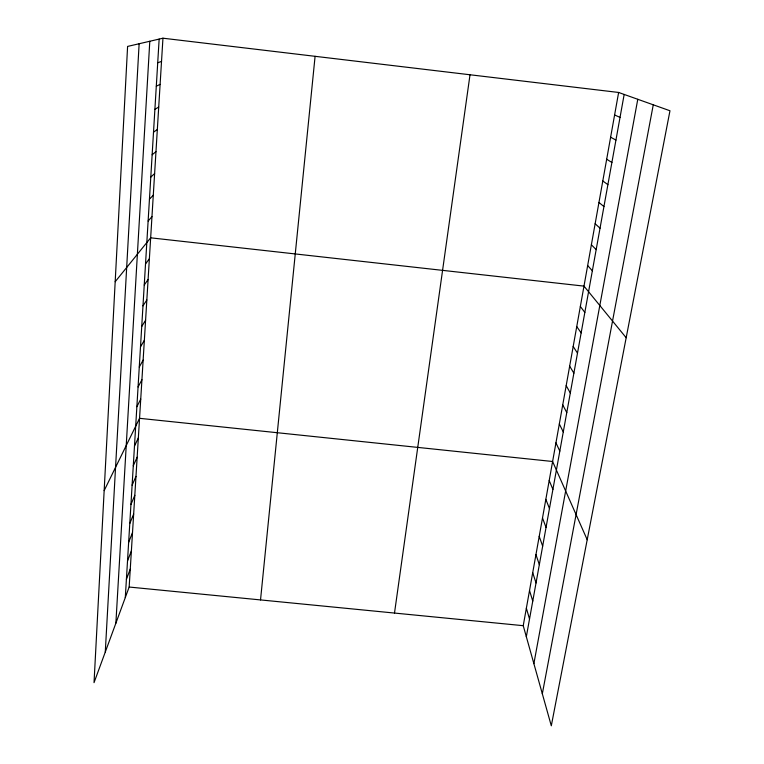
<?xml version="1.0" encoding="UTF-8"?>
<svg xmlns="http://www.w3.org/2000/svg" width="764" height="764" viewBox="0 0 764 764"><rect width="100%" height="100%" fill="white"/><g stroke="black" fill="none" stroke-linecap="round" stroke-linejoin="round"><path stroke-width="1.15" d="M105.279 652.045L139.124 43.749M115.87 623.223L149.792 41.266M125.296 597.572L159.151 39.088M162.952 38.2L127.598 46.423L94.029 682.663L129.164 587.038L162.952 38.2L618.63 92.463L669.971 110.761L551.302 725.8L523.235 625.687L618.63 92.463M260.524 599.921L315.093 56.316M394.501 613.062L470.013 74.767M526.329 636.746L624.169 94.44M533.874 663.63L637.778 99.291M542.325 693.798L653.268 104.811M126.404 579.351L130.272 569.075M127.512 560.929L131.389 550.93M128.648 542.316L132.516 532.594M129.785 523.493L133.662 514.057M130.94 504.469L134.817 495.32M132.105 485.226L135.982 476.383M133.28 465.782L137.157 457.235M134.474 446.119L138.351 437.887M104.162 490.622L139.554 418.319L552.601 461.494L587.201 539.728M136.861 406.715L140.738 399.123M138.064 386.985L141.932 379.718M139.268 367.045L143.135 360.111M140.49 346.875L144.358 340.286M141.732 326.486L145.59 320.24M142.973 305.867L146.841 299.975M144.243 285.01L148.101 279.49M145.523 263.924L149.372 258.776M115.183 281.725L150.661 237.824L583.982 286.118L626.174 337.745M148.12 221.016L151.969 216.642M149.438 199.194L153.287 195.221M150.785 177.114L154.624 173.552M152.132 154.786L155.971 151.644M153.507 132.191L157.336 129.479M154.891 109.328L158.711 107.055M156.295 86.189L160.115 84.365M157.709 62.782L161.529 61.416M129.164 587.038L523.235 625.687M614.6 114.972L620.034 117.389M610.617 137.224L615.937 140.07M606.683 159.218L611.897 162.493M602.796 180.963L607.896 184.659M598.947 202.47L603.942 206.566M595.146 223.728L600.036 228.216M591.384 244.757L596.168 249.627M587.659 265.547L592.358 270.8M580.344 306.45L584.842 312.438M576.744 326.572L581.146 332.903M573.181 346.474L577.498 353.149M569.658 366.157L573.888 373.176M566.181 385.639L570.307 392.973M562.734 404.901L566.773 412.56M559.324 423.963L563.278 431.947M555.944 442.833L559.821 451.113M549.201 480.527L552.916 489.409M545.83 499.35L549.469 508.528M542.497 517.973L546.05 527.437M539.203 536.395L542.679 546.145M535.946 554.635L539.336 564.653M532.718 572.675L536.032 582.961M529.519 590.534L532.766 601.077M526.358 608.201L529.528 619.012"/></g></svg>
